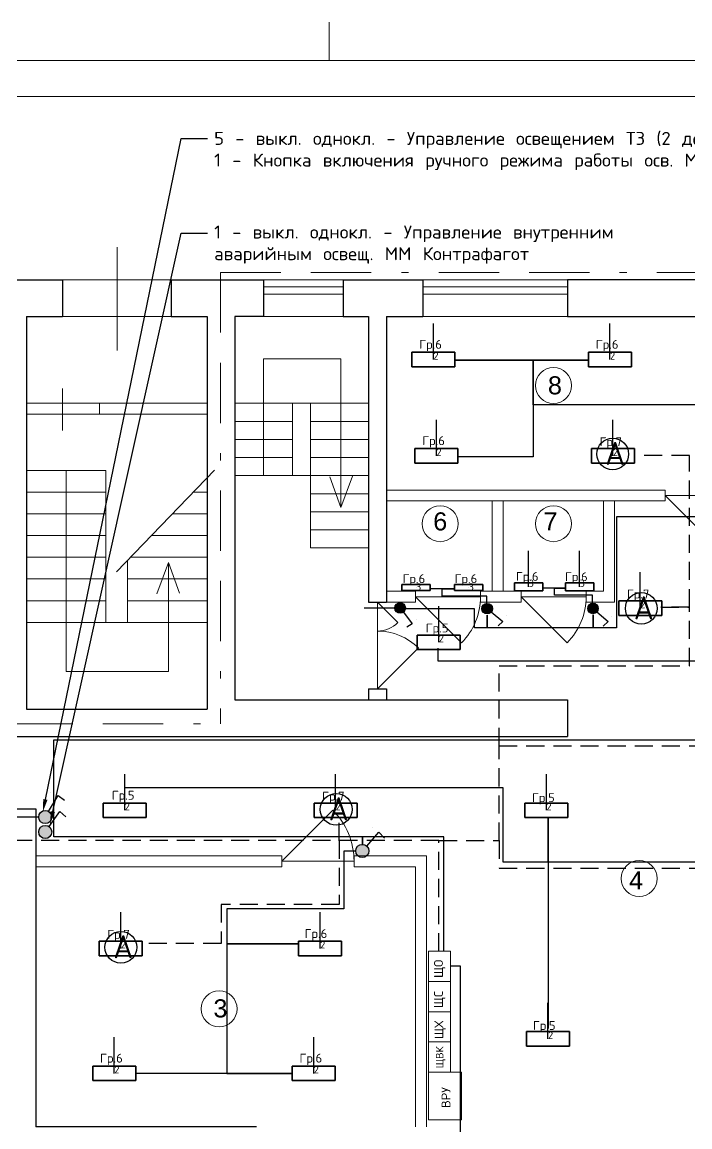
# Model space of a CAD drawing. Header units: metres. Extents: x -472 to 201, y -446 to -235.
# Drawn here: x -435.53 to -426.3, y -327.5 to -312.22 of the extents above; entities that cross this region are included whole.
import ezdxf
from ezdxf import colors
from ezdxf.entities.mleader import LeaderData, LeaderLine
from ezdxf.enums import TextEntityAlignment as Align
from ezdxf.math import Vec2, Vec3

# ---------------------------------------------------------------- set-up
doc = ezdxf.new("R2010")
doc.units = ezdxf.units.M
doc.header["$MEASUREMENT"] = 0
doc.linetypes.add('( Border )', pattern=[1.751, 0.5, -0.25, 0.5, -0.25, 0.001, -0.25])
doc.linetypes.add('( Hidden )', pattern=[0.375, 0.25, -0.125])
for name, color, linetype, lineweight in [('_Электрика', 7, 'Continuous', 15), ('Level 50', 7, 'Continuous', 0), ('Level 63', 7, 'Continuous', 0)]:
    doc.layers.add(name, color=color, linetype=linetype, lineweight=lineweight)
for name, color, linetype in [('DLXLUM', 220, 'Continuous'), ('DLXLUMEX', 220, 'Continuous'), ('Электрика', 7, 'Continuous')]:
    doc.layers.add(name, color=color, linetype=linetype)
doc.styles.get("Standard").update_dxf_attribs({"font": 'txt.shx'})
doc.styles.add('Style-Arial', font='arial.ttf')

# ---------------------------------------------------------------- blocks, each defined once
blk = doc.blocks.new('*U73')
at = {"color": 1}
blk.add_line((0, 0), (0, 500), dxfattribs=at)
for p, q in [((297.5, 100), (-297.5, 100)), ((-297.5, 100), (-297.5, -100)), ((-297.5, 100), (-297.5, -100)), ((-297.5, -100), (-297.5, 100)), ((-297.5, 100), (-297.5, 100)), ((297.5, 100), (-297.5, 100)), ((-297.5, 100), (-297.5, 100)), ((-297.5, 100), (297.5, 100)), ((-297.5, -100), (-297.5, 100)), ((-297.5, 100), (297.5, 100)), ((297.5, -100), (297.5, 100)), ((297.5, 100), (297.5, 100)), ((297.5, -100), (297.5, 100)), ((297.5, 100), (297.5, 100)), ((297.5, 100), (297.5, -100)), ((297.5, 100), (297.5, -100)), ((-297.5, -100), (297.5, -100)), ((-297.5, -100), (297.5, -100)), ((297.5, -100), (-297.5, -100)), ((-297.5, -100), (-297.5, -100)), ((-297.5, -100), (-297.5, -100)), ((297.5, -100), (-297.5, -100)), ((297.5, -100), (297.5, -100)), ((297.5, -100), (297.5, -100))]:
    blk.add_line(p, q)
at = {"layer": 'DLXLUMEX', "color": 7}
blk.add_text('2', height=100, dxfattribs=at).set_placement((0, 0))
blk = doc.blocks.new('*U74')
at = {"color": 1}
blk.add_line((0, 0), (0, 500), dxfattribs=at)
for p, q in [((297.5, 100), (-297.5, 100)), ((-297.5, 100), (-297.5, -100)), ((-297.5, 100), (-297.5, -100)), ((-297.5, -100), (-297.5, 100)), ((-297.5, 100), (-297.5, 100)), ((297.5, 100), (-297.5, 100)), ((-297.5, 100), (-297.5, 100)), ((-297.5, 100), (297.5, 100)), ((-297.5, -100), (-297.5, 100)), ((-297.5, 100), (297.5, 100)), ((297.5, -100), (297.5, 100)), ((297.5, 100), (297.5, 100)), ((297.5, -100), (297.5, 100)), ((297.5, 100), (297.5, 100)), ((297.5, 100), (297.5, -100)), ((297.5, 100), (297.5, -100)), ((-297.5, -100), (297.5, -100)), ((-297.5, -100), (297.5, -100)), ((297.5, -100), (-297.5, -100)), ((-297.5, -100), (-297.5, -100)), ((-297.5, -100), (-297.5, -100)), ((297.5, -100), (-297.5, -100)), ((297.5, -100), (297.5, -100)), ((297.5, -100), (297.5, -100))]:
    blk.add_line(p, q)
at = {"layer": 'DLXLUMEX', "color": 7}
blk.add_text('2', height=100, dxfattribs=at).set_placement((0, 0))
blk = doc.blocks.new('*U75')
at = {"color": 1}
blk.add_line((0, 0), (0, 500), dxfattribs=at)
for p, q in [((297.5, 100), (-297.5, 100)), ((-297.5, 100), (-297.5, -100)), ((-297.5, 100), (-297.5, -100)), ((-297.5, -100), (-297.5, 100)), ((-297.5, 100), (-297.5, 100)), ((297.5, 100), (-297.5, 100)), ((-297.5, 100), (-297.5, 100)), ((-297.5, 100), (297.5, 100)), ((-297.5, -100), (-297.5, 100)), ((-297.5, 100), (297.5, 100)), ((297.5, -100), (297.5, 100)), ((297.5, 100), (297.5, 100)), ((297.5, -100), (297.5, 100)), ((297.5, 100), (297.5, 100)), ((297.5, 100), (297.5, -100)), ((297.5, 100), (297.5, -100)), ((-297.5, -100), (297.5, -100)), ((-297.5, -100), (297.5, -100)), ((297.5, -100), (-297.5, -100)), ((-297.5, -100), (-297.5, -100)), ((-297.5, -100), (-297.5, -100)), ((297.5, -100), (-297.5, -100)), ((297.5, -100), (297.5, -100)), ((297.5, -100), (297.5, -100))]:
    blk.add_line(p, q)
at = {"layer": 'DLXLUMEX', "color": 7}
blk.add_text('2', height=100, dxfattribs=at).set_placement((0, 0))
blk = doc.blocks.new('*U77')
at = {"color": 1}
blk.add_line((0, 0), (0, 500), dxfattribs=at)
for p, q in [((297.5, 100), (-297.5, 100)), ((-297.5, 100), (-297.5, -100)), ((-297.5, -100), (-297.5, 100)), ((-297.5, 100), (-297.5, 100)), ((-297.5, 100), (-297.5, -100)), ((297.5, 100), (-297.5, 100)), ((-297.5, 100), (-297.5, 100)), ((-297.5, 100), (297.5, 100)), ((-297.5, -100), (-297.5, 100)), ((-297.5, 100), (297.5, 100)), ((297.5, -100), (297.5, 100)), ((297.5, 100), (297.5, 100)), ((297.5, -100), (297.5, 100)), ((297.5, 100), (297.5, 100)), ((297.5, 100), (297.5, -100)), ((297.5, 100), (297.5, -100)), ((-297.5, -100), (297.5, -100)), ((-297.5, -100), (297.5, -100)), ((297.5, -100), (-297.5, -100)), ((-297.5, -100), (-297.5, -100)), ((-297.5, -100), (-297.5, -100)), ((297.5, -100), (-297.5, -100)), ((297.5, -100), (297.5, -100)), ((297.5, -100), (297.5, -100))]:
    blk.add_line(p, q)
at = {"layer": 'DLXLUMEX', "color": 7}
blk.add_text('2', height=100, dxfattribs=at).set_placement((0, 0))
blk = doc.blocks.new('*U79')
at = {"color": 1}
blk.add_line((0, 0), (0, 500), dxfattribs=at)
for p, q in [((297.5, 100), (-297.5, 100)), ((-297.5, 100), (-297.5, -100)), ((-297.5, 100), (-297.5, -100)), ((-297.5, -100), (-297.5, 100)), ((-297.5, 100), (-297.5, 100)), ((297.5, 100), (-297.5, 100)), ((-297.5, 100), (-297.5, 100)), ((-297.5, 100), (297.5, 100)), ((-297.5, -100), (-297.5, 100)), ((-297.5, 100), (297.5, 100)), ((297.5, -100), (297.5, 100)), ((297.5, 100), (297.5, 100)), ((297.5, -100), (297.5, 100)), ((297.5, 100), (297.5, 100)), ((297.5, 100), (297.5, -100)), ((297.5, 100), (297.5, -100)), ((-297.5, -100), (297.5, -100)), ((-297.5, -100), (297.5, -100)), ((297.5, -100), (-297.5, -100)), ((-297.5, -100), (-297.5, -100)), ((-297.5, -100), (-297.5, -100)), ((297.5, -100), (-297.5, -100)), ((297.5, -100), (297.5, -100)), ((297.5, -100), (297.5, -100))]:
    blk.add_line(p, q)
at = {"layer": 'DLXLUMEX', "color": 7}
blk.add_text('2', height=100, dxfattribs=at).set_placement((0, 0))
blk = doc.blocks.new('*U82')
at = {"color": 1}
blk.add_line((0, 0), (0, 500), dxfattribs=at)
for p, q in [((297.5, 100), (-297.5, 100)), ((-297.5, 100), (-297.5, -100)), ((-297.5, 100), (-297.5, -100)), ((-297.5, -100), (-297.5, 100)), ((-297.5, 100), (-297.5, 100)), ((297.5, 100), (-297.5, 100)), ((-297.5, 100), (-297.5, 100)), ((-297.5, 100), (297.5, 100)), ((-297.5, -100), (-297.5, 100)), ((-297.5, 100), (297.5, 100)), ((297.5, -100), (297.5, 100)), ((297.5, 100), (297.5, 100)), ((297.5, -100), (297.5, 100)), ((297.5, 100), (297.5, 100)), ((297.5, 100), (297.5, -100)), ((297.5, 100), (297.5, -100)), ((-297.5, -100), (297.5, -100)), ((-297.5, -100), (297.5, -100)), ((297.5, -100), (-297.5, -100)), ((-297.5, -100), (-297.5, -100)), ((-297.5, -100), (-297.5, -100)), ((297.5, -100), (-297.5, -100)), ((297.5, -100), (297.5, -100)), ((297.5, -100), (297.5, -100))]:
    blk.add_line(p, q)
at = {"layer": 'DLXLUMEX', "color": 7}
blk.add_text('2', height=100, dxfattribs=at).set_placement((0, 0))
blk = doc.blocks.new('*U83')
at = {"color": 1}
blk.add_line((0, 0), (0, 500), dxfattribs=at)
for p, q in [((297.5, 100), (-297.5, 100)), ((-297.5, 100), (-297.5, -100)), ((-297.5, 100), (-297.5, -100)), ((-297.5, -100), (-297.5, 100)), ((-297.5, 100), (-297.5, 100)), ((297.5, 100), (-297.5, 100)), ((-297.5, 100), (-297.5, 100)), ((-297.5, 100), (297.5, 100)), ((-297.5, -100), (-297.5, 100)), ((-297.5, 100), (297.5, 100)), ((297.5, -100), (297.5, 100)), ((297.5, 100), (297.5, 100)), ((297.5, -100), (297.5, 100)), ((297.5, 100), (297.5, 100)), ((297.5, 100), (297.5, -100)), ((297.5, 100), (297.5, -100)), ((-297.5, -100), (297.5, -100)), ((-297.5, -100), (297.5, -100)), ((297.5, -100), (-297.5, -100)), ((-297.5, -100), (-297.5, -100)), ((-297.5, -100), (-297.5, -100)), ((297.5, -100), (-297.5, -100)), ((297.5, -100), (297.5, -100)), ((297.5, -100), (297.5, -100))]:
    blk.add_line(p, q)
at = {"layer": 'DLXLUMEX', "color": 7}
blk.add_text('2', height=100, dxfattribs=at).set_placement((0, 0))
blk = doc.blocks.new('*U84')
at = {"color": 1}
blk.add_line((0, 0), (0, 500), dxfattribs=at)
for p, q in [((297.5, 100), (-297.5, 100)), ((-297.5, 100), (-297.5, -100)), ((-297.5, 100), (-297.5, -100)), ((-297.5, -100), (-297.5, 100)), ((-297.5, 100), (-297.5, 100)), ((297.5, 100), (-297.5, 100)), ((-297.5, 100), (-297.5, 100)), ((-297.5, 100), (297.5, 100)), ((-297.5, -100), (-297.5, 100)), ((-297.5, 100), (297.5, 100)), ((297.5, -100), (297.5, 100)), ((297.5, 100), (297.5, 100)), ((297.5, -100), (297.5, 100)), ((297.5, 100), (297.5, 100)), ((297.5, 100), (297.5, -100)), ((297.5, 100), (297.5, -100)), ((-297.5, -100), (297.5, -100)), ((-297.5, -100), (297.5, -100)), ((297.5, -100), (-297.5, -100)), ((-297.5, -100), (-297.5, -100)), ((-297.5, -100), (-297.5, -100)), ((297.5, -100), (-297.5, -100)), ((297.5, -100), (297.5, -100)), ((297.5, -100), (297.5, -100))]:
    blk.add_line(p, q)
at = {"layer": 'DLXLUMEX', "color": 7}
blk.add_text('2', height=100, dxfattribs=at).set_placement((0, 0))
blk = doc.blocks.new('*U85')
at = {"color": 1}
blk.add_line((0, 0), (0, 500), dxfattribs=at)
for p, q in [((297.5, 100), (-297.5, 100)), ((-297.5, 100), (-297.5, -100)), ((-297.5, 100), (-297.5, -100)), ((-297.5, -100), (-297.5, 100)), ((-297.5, 100), (-297.5, 100)), ((297.5, 100), (-297.5, 100)), ((-297.5, 100), (-297.5, 100)), ((-297.5, 100), (297.5, 100)), ((-297.5, -100), (-297.5, 100)), ((-297.5, 100), (297.5, 100)), ((297.5, -100), (297.5, 100)), ((297.5, 100), (297.5, 100)), ((297.5, -100), (297.5, 100)), ((297.5, 100), (297.5, 100)), ((297.5, 100), (297.5, -100)), ((297.5, 100), (297.5, -100)), ((-297.5, -100), (297.5, -100)), ((-297.5, -100), (297.5, -100)), ((297.5, -100), (-297.5, -100)), ((-297.5, -100), (-297.5, -100)), ((-297.5, -100), (-297.5, -100)), ((297.5, -100), (-297.5, -100)), ((297.5, -100), (297.5, -100)), ((297.5, -100), (297.5, -100))]:
    blk.add_line(p, q)
at = {"layer": 'DLXLUMEX', "color": 7}
blk.add_text('2', height=100, dxfattribs=at).set_placement((0, 0))
blk = doc.blocks.new('*U86')
at = {"color": 1}
blk.add_line((0, 0), (0, 500), dxfattribs=at)
for p, q in [((297.5, 100), (-297.5, 100)), ((-297.5, 100), (-297.5, -100)), ((-297.5, 100), (-297.5, -100)), ((-297.5, -100), (-297.5, 100)), ((-297.5, 100), (-297.5, 100)), ((297.5, 100), (-297.5, 100)), ((-297.5, 100), (-297.5, 100)), ((-297.5, 100), (297.5, 100)), ((-297.5, -100), (-297.5, 100)), ((-297.5, 100), (297.5, 100)), ((297.5, -100), (297.5, 100)), ((297.5, 100), (297.5, 100)), ((297.5, -100), (297.5, 100)), ((297.5, 100), (297.5, 100)), ((297.5, 100), (297.5, -100)), ((297.5, 100), (297.5, -100)), ((-297.5, -100), (297.5, -100)), ((-297.5, -100), (297.5, -100)), ((297.5, -100), (-297.5, -100)), ((-297.5, -100), (-297.5, -100)), ((-297.5, -100), (-297.5, -100)), ((297.5, -100), (-297.5, -100)), ((297.5, -100), (297.5, -100)), ((297.5, -100), (297.5, -100))]:
    blk.add_line(p, q)
at = {"layer": 'DLXLUMEX', "color": 7}
blk.add_text('2', height=100, dxfattribs=at).set_placement((0, 0))
blk = doc.blocks.new('*U90')
at = {"color": 1}
blk.add_line((0, 0), (0, 500), dxfattribs=at)
for p, q in [((297.5, 100), (-297.5, 100)), ((-297.5, 100), (-297.5, -100)), ((-297.5, 100), (-297.5, -100)), ((-297.5, -100), (-297.5, 100)), ((-297.5, 100), (-297.5, 100)), ((297.5, 100), (-297.5, 100)), ((-297.5, 100), (-297.5, 100)), ((-297.5, 100), (297.5, 100)), ((-297.5, -100), (-297.5, 100)), ((-297.5, 100), (297.5, 100)), ((297.5, -100), (297.5, 100)), ((297.5, 100), (297.5, 100)), ((297.5, -100), (297.5, 100)), ((297.5, 100), (297.5, 100)), ((297.5, 100), (297.5, -100)), ((297.5, 100), (297.5, -100)), ((-297.5, -100), (297.5, -100)), ((-297.5, -100), (297.5, -100)), ((297.5, -100), (-297.5, -100)), ((-297.5, -100), (-297.5, -100)), ((-297.5, -100), (-297.5, -100)), ((297.5, -100), (-297.5, -100)), ((297.5, -100), (297.5, -100)), ((297.5, -100), (297.5, -100))]:
    blk.add_line(p, q)
at = {"layer": 'DLXLUMEX', "color": 7}
blk.add_text('2', height=100, dxfattribs=at).set_placement((0, 0))
blk = doc.blocks.new('*U91')
at = {"color": 1}
blk.add_line((0, 0), (0, 500), dxfattribs=at)
for p, q in [((297.5, 100), (-297.5, 100)), ((-297.5, 100), (-297.5, -100)), ((-297.5, 100), (-297.5, -100)), ((-297.5, -100), (-297.5, 100)), ((-297.5, 100), (-297.5, 100)), ((297.5, 100), (-297.5, 100)), ((-297.5, 100), (-297.5, 100)), ((-297.5, 100), (297.5, 100)), ((-297.5, -100), (-297.5, 100)), ((-297.5, 100), (297.5, 100)), ((297.5, -100), (297.5, 100)), ((297.5, 100), (297.5, 100)), ((297.5, -100), (297.5, 100)), ((297.5, 100), (297.5, 100)), ((297.5, 100), (297.5, -100)), ((297.5, 100), (297.5, -100)), ((-297.5, -100), (297.5, -100)), ((-297.5, -100), (297.5, -100)), ((297.5, -100), (-297.5, -100)), ((-297.5, -100), (-297.5, -100)), ((-297.5, -100), (-297.5, -100)), ((297.5, -100), (-297.5, -100)), ((297.5, -100), (297.5, -100)), ((297.5, -100), (297.5, -100))]:
    blk.add_line(p, q)
at = {"layer": 'DLXLUMEX', "color": 7}
blk.add_text('2', height=100, dxfattribs=at).set_placement((0, 0))
blk = doc.blocks.new('*U93')
at = {"color": 1}
blk.add_line((0, 0), (0, 500), dxfattribs=at)
for p, q in [((297.5, 100), (-297.5, 100)), ((-297.5, 100), (-297.5, -100)), ((-297.5, 100), (-297.5, -100)), ((-297.5, -100), (-297.5, 100)), ((-297.5, 100), (-297.5, 100)), ((297.5, 100), (-297.5, 100)), ((-297.5, 100), (-297.5, 100)), ((-297.5, 100), (297.5, 100)), ((-297.5, -100), (-297.5, 100)), ((-297.5, 100), (297.5, 100)), ((297.5, -100), (297.5, 100)), ((297.5, 100), (297.5, 100)), ((297.5, -100), (297.5, 100)), ((297.5, 100), (297.5, 100)), ((297.5, 100), (297.5, -100)), ((297.5, 100), (297.5, -100)), ((-297.5, -100), (297.5, -100)), ((-297.5, -100), (297.5, -100)), ((297.5, -100), (-297.5, -100)), ((-297.5, -100), (-297.5, -100)), ((-297.5, -100), (-297.5, -100)), ((297.5, -100), (-297.5, -100)), ((297.5, -100), (297.5, -100)), ((297.5, -100), (297.5, -100))]:
    blk.add_line(p, q)
at = {"layer": 'DLXLUMEX', "color": 7}
blk.add_text('2', height=100, dxfattribs=at).set_placement((0, 0))
blk = doc.blocks.new('*U94')
at = {"color": 1}
blk.add_line((0, 0), (0, 500), dxfattribs=at)
for p, q in [((297.5, 100), (-297.5, 100)), ((-297.5, 100), (-297.5, -100)), ((-297.5, 100), (-297.5, -100)), ((-297.5, -100), (-297.5, 100)), ((-297.5, 100), (-297.5, 100)), ((297.5, 100), (-297.5, 100)), ((-297.5, 100), (-297.5, 100)), ((-297.5, 100), (297.5, 100)), ((-297.5, -100), (-297.5, 100)), ((-297.5, 100), (297.5, 100)), ((297.5, -100), (297.5, 100)), ((297.5, 100), (297.5, 100)), ((297.5, -100), (297.5, 100)), ((297.5, 100), (297.5, 100)), ((297.5, 100), (297.5, -100)), ((297.5, 100), (297.5, -100)), ((-297.5, -100), (297.5, -100)), ((-297.5, -100), (297.5, -100)), ((297.5, -100), (-297.5, -100)), ((-297.5, -100), (-297.5, -100)), ((-297.5, -100), (-297.5, -100)), ((297.5, -100), (-297.5, -100)), ((297.5, -100), (297.5, -100)), ((297.5, -100), (297.5, -100))]:
    blk.add_line(p, q)
at = {"layer": 'DLXLUMEX', "color": 7}
blk.add_text('2', height=100, dxfattribs=at).set_placement((0, 0))
blk = doc.blocks.new('*U95')
at = {"color": 1}
blk.add_line((0, 0), (0, 500), dxfattribs=at)
for p, q in [((196, 54), (-196, 54)), ((-196, 54), (-196, -54)), ((-196, 54), (-196, -54)), ((-196, -54), (-196, 54)), ((-196, 54), (-196, 54)), ((196, 54), (-196, 54)), ((-196, 54), (-196, 54)), ((-196, 54), (196, 54)), ((-196, -54), (-196, 54)), ((-196, 54), (196, 54)), ((196, -54), (196, 54)), ((196, 54), (196, 54)), ((196, -54), (196, 54)), ((196, 54), (196, 54)), ((196, 54), (196, -54)), ((196, 54), (196, -54)), ((-196, -54), (196, -54)), ((-196, -54), (196, -54)), ((196, -54), (-196, -54)), ((-196, -54), (-196, -54)), ((-196, -54), (-196, -54)), ((196, -54), (-196, -54)), ((196, -54), (196, -54)), ((196, -54), (196, -54))]:
    blk.add_line(p, q)
at = {"layer": 'DLXLUMEX', "color": 7}
blk.add_text('3', height=100, dxfattribs=at).set_placement((0, 0))
blk = doc.blocks.new('*U96')
at = {"color": 1}
blk.add_line((0, 0), (0, 500), dxfattribs=at)
for p, q in [((196, 54), (-196, 54)), ((-196, 54), (-196, -54)), ((-196, 54), (-196, -54)), ((-196, -54), (-196, 54)), ((-196, 54), (-196, 54)), ((196, 54), (-196, 54)), ((-196, 54), (-196, 54)), ((-196, 54), (196, 54)), ((-196, -54), (-196, 54)), ((-196, 54), (196, 54)), ((196, -54), (196, 54)), ((196, 54), (196, 54)), ((196, -54), (196, 54)), ((196, 54), (196, 54)), ((196, 54), (196, -54)), ((196, 54), (196, -54)), ((-196, -54), (196, -54)), ((-196, -54), (196, -54)), ((196, -54), (-196, -54)), ((-196, -54), (-196, -54)), ((-196, -54), (-196, -54)), ((196, -54), (-196, -54)), ((196, -54), (196, -54)), ((196, -54), (196, -54))]:
    blk.add_line(p, q)
at = {"layer": 'DLXLUMEX', "color": 7}
blk.add_text('3', height=100, dxfattribs=at).set_placement((0, 0))
blk = doc.blocks.new('*U97')
for p, q in [((196, 84), (-196, 84)), ((-196, 84), (-196, 0)), ((-196, 84), (196, 84)), ((-196, 0), (-196, 84)), ((-196, 84), (-196, 84)), ((-196, 84), (-196, 0)), ((-196, 0), (-196, 84)), ((-196, 84), (196, 84)), ((196, 84), (-196, 84)), ((-196, 84), (-196, 84)), ((-196, 0), (-196, 0)), ((-196, 0), (196, 0)), ((196, 0), (-196, 0)), ((-196, 0), (196, 0)), ((196, 0), (-196, 0)), ((-196, 0), (-196, 0)), ((196, 0), (196, 84)), ((196, 84), (196, 0)), ((196, 0), (196, 84)), ((196, 84), (196, 84)), ((196, 84), (196, 0)), ((196, 84), (196, 84)), ((196, 0), (196, 0)), ((196, 0), (196, 0))]:
    blk.add_line(p, q)
at = {"color": 1}
blk.add_line((0, 42), (0, 42), dxfattribs=at)
at = {"layer": 'DLXLUMEX', "color": 7}
blk.add_text('3', height=100, dxfattribs=at).set_placement((0, 0))
blk = doc.blocks.new('*U98')
for p, q in [((196, 84), (-196, 84)), ((-196, 84), (-196, 0)), ((-196, 84), (196, 84)), ((-196, 0), (-196, 84)), ((-196, 84), (-196, 84)), ((-196, 84), (-196, 0)), ((-196, 0), (-196, 84)), ((-196, 84), (196, 84)), ((196, 84), (-196, 84)), ((-196, 84), (-196, 84)), ((-196, 0), (-196, 0)), ((-196, 0), (196, 0)), ((196, 0), (-196, 0)), ((-196, 0), (196, 0)), ((196, 0), (-196, 0)), ((-196, 0), (-196, 0)), ((196, 0), (196, 84)), ((196, 84), (196, 0)), ((196, 0), (196, 84)), ((196, 84), (196, 84)), ((196, 84), (196, 0)), ((196, 84), (196, 84)), ((196, 0), (196, 0)), ((196, 0), (196, 0))]:
    blk.add_line(p, q)
at = {"color": 1}
blk.add_line((0, 42), (0, 42), dxfattribs=at)
at = {"layer": 'DLXLUMEX', "color": 7}
blk.add_text('3', height=100, dxfattribs=at).set_placement((0, 0))
blk = doc.blocks.new('*U224')
at = {"true_color": 0xffffff}
h = blk.add_hatch(color=7, dxfattribs=at)
h.dxf.hatch_style = 1
h.paths.add_polyline_path([(10.21, 6.11, 1), (0.09, 4.19, 1)])
at = {"color": 0, "lineweight": 30}
for p, q in [((1.43, 24.8), (1.43, 24.8)), ((5.84, 10.25), (7.78, 24.57)), ((7.78, 24.57), (13.91, 23.13))]:
    blk.add_line(p, q, dxfattribs=at)
blk.add_circle((5.15, 5.15), 5.15, dxfattribs=at)
blk = doc.blocks.new('Выкл.ОУ.IP20-23.однополюсный')
at = {"true_color": 0xffffff}
h = blk.add_hatch(color=7, dxfattribs=at)
h.dxf.hatch_style = 1
h.paths.add_polyline_path([(10.3, 5.15, 1), (0, 5.15, 1)])
at = {"color": 0, "lineweight": 30}
for p, q in [((5.15, 25.15), (5.15, 25.15)), ((6.78, 10.03), (11.35, 23.75)), ((11.35, 23.75), (17.1, 21.19))]:
    blk.add_line(p, q, dxfattribs=at)
blk.add_circle((5.15, 5.15), 5.15, dxfattribs=at)
blk = doc.blocks.new('*U218')
at = {"true_color": 0xffffff}
h = blk.add_hatch(color=7, dxfattribs=at)
h.dxf.hatch_style = 1
h.paths.add_polyline_path([(21.4, 9.1, 1), (21.3, 19.4, 1)])
at = {"color": 0, "lineweight": 30}
for p, q in [((26.2, 12.7), (40, 8.2)), ((41.4, 14.4), (41.4, 14.4)), ((40, 8.2), (37.4, 2.4))]:
    blk.add_line(p, q, dxfattribs=at)
blk.add_circle((21.4, 14.3), 5.15, dxfattribs=at)
blk = doc.blocks.new('*U217')
at = {"true_color": 0xffffff}
h = blk.add_hatch(color=7, dxfattribs=at)
h.dxf.hatch_style = 1
h.paths.add_polyline_path([(4.8, 2, 1), (4.4, 12.3, 1)])
at = {"color": 0, "lineweight": 30}
for p, q in [((9.5, 5.8), (23.4, 1.8)), ((23.4, 1.8), (21.1, -4)), ((24.6, 8.1), (24.6, 8.1))]:
    blk.add_line(p, q, dxfattribs=at)
blk.add_circle((4.6, 7.2), 5.15, dxfattribs=at)
blk = doc.blocks.new('*U221')
at = {"true_color": 0xffffff}
h = blk.add_hatch(color=7, dxfattribs=at)
h.dxf.hatch_style = 1
h.paths.add_polyline_path([(-10.4, -4.5, 1), (-8.4, 5.6, 1)])
at = {"color": 0, "lineweight": 30}
for p, q in [((-4.9, -2), (7.6, -9.2)), ((7.6, -9.2), (4, -14.3)), ((10.2, -3.4), (10.2, -3.4))]:
    blk.add_line(p, q, dxfattribs=at)
blk.add_circle((-9.4, 0.5), 5.15, dxfattribs=at)
blk = doc.blocks.new('*U225')
at = {"true_color": 0xffffff}
h = blk.add_hatch(color=7, dxfattribs=at)
h.dxf.hatch_style = 1
h.paths.add_polyline_path([(10.27, 5.7, 1), (0.03, 4.59, 1)])
at = {"color": 0, "lineweight": 30}
for p, q in [((2.99, 25.03), (2.99, 25.03)), ((6.24, 10.18), (9.3, 24.31)), ((9.3, 24.31), (15.3, 22.38))]:
    blk.add_line(p, q, dxfattribs=at)
blk.add_circle((5.15, 5.15), 5.15, dxfattribs=at)

msp = doc.modelspace()

# ---------------------------------------------------------------- linework, layer by layer
at = {"color": 7, "linetype": 'Continuous', "lineweight": 13}
for p, q in [((-434.219, -315.332), (-434.219, -316.762)), ((-434.975, -315.784), (-433.475, -315.784)), ((-431.095, -315.784), (-432.195, -315.784)), ((-427.995, -315.784), (-429.995, -315.784)), ((-433.475, -316.294), (-434.975, -316.294)), ((-432.195, -316.294), (-431.095, -316.294)), ((-429.995, -316.294), (-427.995, -316.294)), ((-434.976, -317.289), (-434.976, -317.871)), ((-435.475, -317.494), (-432.975, -317.494)), ((-434.466, -317.494), (-434.466, -317.644)), ((-435.475, -317.644), (-432.975, -317.644)), ((-430.495, -318.694), (-426.645, -318.694)), ((-426.645, -318.694), (-426.645, -318.844)), ((-430.495, -318.844), (-426.645, -318.844)), ((-429.035, -318.844), (-429.035, -320.094)), ((-428.885, -318.844), (-428.885, -320.094)), ((-427.495, -318.844), (-427.495, -320.094)), ((-427.345, -318.844), (-427.345, -320.244)), ((-430.495, -320.094), (-430.095, -320.094)), ((-430.095, -320.094), (-430.095, -320.244)), ((-429.195, -320.094), (-429.195, -320.244)), ((-429.195, -320.094), (-428.635, -320.094)), ((-428.635, -320.094), (-428.635, -320.244)), ((-427.735, -320.094), (-427.735, -320.244)), ((-427.735, -320.094), (-427.495, -320.094)), ((-430.495, -320.244), (-430.095, -320.244)), ((-429.195, -320.244), (-428.635, -320.244)), ((-427.735, -320.244), (-427.345, -320.244)), ((-431.945, -323.754), (-435.345, -323.754)), ((-431.945, -323.754), (-431.945, -323.904)), ((-429.945, -323.754), (-430.945, -323.754)), ((-430.945, -323.754), (-430.945, -323.904)), ((-429.945, -323.754), (-429.945, -327.504)), ((-431.945, -323.904), (-435.345, -323.904)), ((-430.095, -323.904), (-430.945, -323.904)), ((-430.095, -323.904), (-430.095, -327.504))]:
    msp.add_line(p, q, dxfattribs=at)
at = {"color": 1, "linetype": '( Border )', "lineweight": 13, "ltscale": 1.666667}
for p, q in [((-432.79, -315.683), (-422.8, -315.683)), ((-432.79, -315.683), (-432.79, -321.927)), ((-435.666, -321.927), (-432.79, -321.927))]:
    msp.add_line(p, q, dxfattribs=at)
at = {"color": 7, "linetype": 'Continuous', "lineweight": 30}
for p, q in [((-436.255, -315.784), (-434.975, -315.784)), ((-434.975, -315.784), (-434.975, -316.294)), ((-433.475, -315.784), (-433.475, -316.294)), ((-433.475, -315.784), (-432.195, -315.784)), ((-432.195, -315.784), (-432.195, -316.294)), ((-431.095, -315.784), (-431.095, -316.294)), ((-431.095, -315.784), (-429.995, -315.784)), ((-429.995, -315.784), (-429.995, -316.294)), ((-427.995, -315.784), (-427.995, -316.294)), ((-422.885, -315.784), (-427.995, -315.784)), ((-435.475, -316.294), (-435.475, -321.724)), ((-435.475, -316.294), (-434.975, -316.294)), ((-433.475, -316.294), (-432.975, -316.294)), ((-432.975, -316.294), (-432.975, -321.724)), ((-432.595, -316.294), (-432.595, -321.594)), ((-432.195, -316.294), (-432.595, -316.294)), ((-431.095, -316.294), (-430.745, -316.294)), ((-430.745, -316.294), (-430.745, -320.244)), ((-430.495, -316.294), (-429.995, -316.294)), ((-430.495, -316.294), (-430.495, -320.244)), ((-427.995, -316.294), (-423.395, -316.294)), ((-430.745, -320.244), (-430.495, -320.244)), ((-430.745, -321.444), (-430.495, -321.444)), ((-430.745, -321.444), (-430.745, -321.594)), ((-430.495, -321.444), (-430.495, -321.594)), ((-432.595, -321.594), (-427.995, -321.594)), ((-427.995, -321.594), (-427.995, -322.104)), ((-435.475, -321.724), (-432.975, -321.724)), ((-435.855, -322.104), (-435.345, -322.104)), ((-435.345, -322.104), (-427.995, -322.104)), ((-435.855, -323.104), (-435.345, -323.104)), ((-435.345, -323.104), (-435.345, -327.504)), ((-432.295, -327.504), (-435.345, -327.504))]:
    msp.add_line(p, q, dxfattribs=at)
at = {"color": 7, "linetype": 'Continuous', "lineweight": 0}
for p, q in [((-431.095, -315.884), (-432.195, -315.884)), ((-427.995, -315.884), (-429.995, -315.884)), ((-431.095, -315.984), (-432.195, -315.984)), ((-427.995, -315.984), (-429.995, -315.984)), ((-432.595, -317.494), (-430.745, -317.494)), ((-431.795, -317.494), (-431.795, -318.494)), ((-431.545, -319.494), (-431.545, -317.494)), ((-432.595, -317.744), (-431.795, -317.744)), ((-431.545, -317.744), (-430.745, -317.744)), ((-432.595, -317.994), (-431.795, -317.994)), ((-431.545, -317.994), (-430.745, -317.994)), ((-432.595, -318.244), (-431.795, -318.244)), ((-431.545, -318.244), (-430.745, -318.244)), ((-435.475, -318.424), (-434.375, -318.424)), ((-434.375, -318.424), (-434.375, -320.524)), ((-432.876, -318.42), (-434.227, -319.824)), ((-432.595, -318.494), (-431.545, -318.494)), ((-431.545, -318.494), (-430.745, -318.494)), ((-430.968, -318.503), (-431.128, -318.935)), ((-431.281, -318.512), (-431.128, -318.935)), ((-435.475, -318.724), (-434.375, -318.724)), ((-433.168, -318.724), (-432.975, -318.724)), ((-431.545, -318.744), (-430.745, -318.744)), ((-426.645, -318.769), (-425.745, -318.769)), ((-426.645, -318.769), (-426.008, -319.405)), ((-435.475, -319.024), (-434.375, -319.024)), ((-433.456, -319.024), (-432.975, -319.024)), ((-431.545, -318.994), (-430.745, -318.994)), ((-431.545, -319.244), (-430.745, -319.244)), ((-435.475, -319.324), (-434.375, -319.324)), ((-433.745, -319.324), (-432.975, -319.324)), ((-431.545, -319.494), (-430.745, -319.494)), ((-435.475, -319.624), (-434.375, -319.624)), ((-434.075, -319.666), (-434.075, -320.524)), ((-434.034, -319.624), (-432.975, -319.624)), ((-433.512, -319.698), (-433.673, -320.129)), ((-433.512, -319.698), (-433.359, -320.121)), ((-435.475, -319.924), (-434.375, -319.924)), ((-434.075, -319.924), (-432.975, -319.924)), ((-430.095, -320.169), (-429.195, -320.169)), ((-430.095, -320.169), (-429.458, -320.805)), ((-428.635, -320.169), (-427.735, -320.169)), ((-428.635, -320.169), (-427.998, -320.805)), ((-435.475, -320.224), (-434.375, -320.224)), ((-434.075, -320.224), (-432.975, -320.224)), ((-430.62, -320.244), (-430.62, -321.444)), ((-430.62, -320.244), (-430.337, -320.526)), ((-435.475, -320.524), (-432.975, -320.524)), ((-430.62, -321.444), (-430.054, -320.878)), ((-431.945, -323.829), (-431.238, -323.122)), ((-431.945, -323.829), (-430.945, -323.829))]:
    msp.add_line(p, q, dxfattribs=at)
at = {"color": 7, "linetype": 'Continuous', "lineweight": 0, "flags": 128}
for points in [[(-432.195, -318.494), (-432.195, -316.88), (-431.128, -316.88), (-431.128, -318.935)], [(-434.925, -318.424), (-434.925, -321.205), (-433.512, -321.205), (-433.512, -319.698)]]:
    msp.add_lwpolyline(points, dxfattribs=at)
at = {"color": 7, "linetype": 'Continuous', "lineweight": 13}
for points in [[(-429.914, -325.492), (-429.612, -325.492), (-429.612, -325.074), (-429.914, -325.074)], [(-429.914, -325.91), (-429.612, -325.91), (-429.612, -325.492), (-429.914, -325.492)], [(-429.914, -326.328), (-429.612, -326.328), (-429.612, -325.91), (-429.914, -325.91)], [(-429.914, -326.746), (-429.612, -326.746), (-429.612, -326.328), (-429.914, -326.328)], [(-429.914, -327.406), (-429.459, -327.406), (-429.459, -326.746), (-429.914, -326.746)]]:
    msp.add_lwpolyline(points, close=True, dxfattribs=at)
at = {"color": 7, "linetype": 'Continuous', "lineweight": 0}
for centre in [(-428.186, -317.247), (-429.753, -319.159), (-428.186, -319.159), (-427.001, -324.067), (-432.811, -325.87)]:
    msp.add_circle(centre, 0.249, dxfattribs=at)
at = {"color": 1, "linetype": 'ByBlock', "transparency": 33554687}
for centre in [(-427.368, -318.195), (-426.973, -320.33), (-431.191, -323.111), (-434.169, -325.019)]:
    msp.add_circle(centre, 0.22, dxfattribs=at)
at = {"color": 7, "linetype": 'Continuous', "lineweight": 0}
for centre, radius, start, end in [((-430.095, -320.169), 0.9, 315, 0), ((-428.635, -320.169), 0.9, 315, 0), ((-430.62, -320.244), 0.4, 270, 315), ((-430.62, -321.444), 0.8, 45, 90), ((-431.945, -323.829), 1, 0, 45)]:
    msp.add_arc(centre, radius, start, end, dxfattribs=at)
at = {"layer": '_Электрика', "color": 2, "lineweight": 30, "true_color": 0xf1eb1f}
for points in [[(-425.678, -318.502), (-425.678, -317.517), (-428.469, -317.517), (-428.469, -316.896), (-427.716, -316.896), (-429.551, -316.896), (-428.469, -316.896), (-428.469, -317.517), (-428.469, -318.192), (-428.469, -318.233), (-429.496, -318.233)], [(-423.573, -319.977), (-424.424, -319.977), (-424.424, -320.554), (-424.804, -320.554), (-424.804, -320.417), (-424.804, -320.554), (-424.804, -321.063), (-429.783, -321.063), (-429.783, -320.881)], [(-429.108, -320.257), (-429.108, -320.16), (-429.728, -320.16), (-429.728, -320.061), (-429.555, -320.061), (-429.887, -320.061)], [(-427.647, -320.254), (-427.647, -320.146), (-428.173, -320.146), (-428.173, -320.052), (-428.022, -320.052), (-428.326, -320.052)], [(-430.384, -320.327), (-430.807, -320.327)], [(-435.312, -323.219), (-435.929, -323.219), (-435.929, -323.496), (-436.443, -323.496), (-436.443, -322.637), (-436.63, -322.637), (-436.445, -322.641), (-436.443, -323.496), (-436.896, -323.496), (-436.896, -323.847), (-437.252, -323.847), (-436.896, -323.847), (-436.896, -324.282), (-437.589, -324.282), (-437.589, -325.048), (-437.248, -325.048), (-439.041, -325.048)], [(-428.262, -323.843), (-428.881, -323.843), (-428.881, -322.814), (-434.12, -322.814), (-434.12, -323)], [(-423.6, -323.843), (-425.365, -323.843), (-425.365, -323.212), (-425.365, -323.843), (-428.262, -323.843), (-428.262, -323.236), (-428.262, -326.144)]]:
    msp.add_lwpolyline(points, dxfattribs=at)
at = {"layer": '_Электрика', "color": 1, "linetype": '( Hidden )', "lineweight": 30}
for points in [[(-428.938, -322.231), (-428.938, -321.127), (-426.307, -321.127), (-426.307, -320.313), (-426.703, -320.313), (-426.307, -320.313), (-426.307, -318.215), (-427.073, -318.215)], [(-428.938, -323.543), (-428.938, -322.231), (-420.097, -322.231), (-420.097, -323.306), (-420.097, -322.231), (-419.697, -322.231), (-419.697, -324.95)], [(-431.151, -323.547), (-431.151, -323.217)], [(-429.774, -325.074), (-429.77, -323.543), (-436.025, -323.543)], [(-431.151, -323.543), (-431.151, -324.427), (-432.783, -324.427), (-432.783, -324.965), (-433.859, -324.965)], [(-429.77, -323.543), (-428.938, -323.543), (-428.938, -323.924), (-425.371, -323.924), (-425.371, -326.165)]]:
    msp.add_lwpolyline(points, dxfattribs=at)
at = {"layer": '_Электрика', "color": 175, "lineweight": 30, "true_color": 0x4554a5}
for points in [[(-423.498, -322.147), (-423.498, -320.103), (-423.293, -320.103), (-423.293, -319.97), (-423.397, -319.97), (-423.293, -319.97), (-423.293, -319.063), (-424.027, -319.063), (-424.027, -319.037), (-424.027, -319.063), (-425.678, -319.063), (-425.678, -318.694), (-425.678, -319.063), (-427.316, -319.063), (-427.316, -320.602), (-427.637, -320.602), (-427.637, -320.419), (-427.637, -320.602), (-429.106, -320.602), (-429.106, -320.424), (-429.106, -320.602), (-429.279, -320.602), (-429.279, -320.338), (-430.234, -320.338)], [(-435.097, -323.218), (-435.097, -322.147), (-423.538, -322.147), (-423.498, -322.147), (-423.498, -323.734), (-423.498, -323.676), (-422.84, -323.676), (-422.84, -324.695), (-421.476, -324.695), (-421.539, -324.695), (-421.476, -324.695), (-421.476, -324.695), (-421.476, -324.695)], [(-429.705, -325.073), (-429.705, -323.491), (-430.827, -323.491), (-430.827, -323.599), (-430.827, -323.491), (-435.097, -323.491), (-435.097, -323.218), (-435.129, -323.218)]]:
    msp.add_lwpolyline(points, dxfattribs=at)
at = {"layer": '_Электрика', "color": 2, "lineweight": 30}
msp.add_lwpolyline([(-430.923, -323.687), (-431.086, -323.687), (-431.086, -324.488), (-432.704, -324.488), (-432.704, -324.971), (-431.722, -324.971), (-432.704, -324.971), (-432.704, -326.767), (-431.809, -326.767), (-433.947, -326.767)], dxfattribs=at)
at = {"layer": '_Электрика', "color": 114, "lineweight": 30, "true_color": 0x139b48}
msp.add_lwpolyline([(-429.612, -325.274), (-429.477, -325.274), (-429.477, -328.171), (-422.726, -328.171), (-422.726, -325.017), (-422.249, -325.017)], dxfattribs=at)
at = {"layer": 'Level 50', "color": 7, "linetype": 'Continuous', "lineweight": 13}
msp.add_line((-470.287, -313.25), (-411.287, -313.25), dxfattribs=at)
at = {"layer": 'Level 63', "color": 7, "linetype": 'Continuous', "lineweight": 0}
msp.add_line((-431.287, -312.75), (-431.287, -312.22), dxfattribs=at)
at = {"layer": 'Level 63', "color": 7, "linetype": 'Continuous', "lineweight": 0, "flags": 128}
msp.add_lwpolyline([(-410.787, -341.75), (-472.287, -341.75), (-472.287, -312.75), (-410.787, -312.75), (-410.787, -341.75)], close=True, dxfattribs=at)

# ---------------------------------------------------------------- block references
at = {"layer": '_Электрика', "color": 7, "linetype": 'Continuous', "lineweight": 0, "rotation": 336.816377209232}
for name, p, xscale, yscale, zscale in [('*U221', (-430.188, -320.384), 0.01415538733682866, 0.01415538733682866, 0.01415538733682866), ('*U217', (-429.204, -320.403), 0.01415538733682866, 0.01415538733682866, 0.01415538733682866), ('*U218', (-427.999, -320.398), 0.01415538733682866, 0.01415538733682866, 0.01415538733682866), ('*U224', (-435.334, -323.265), 0.01769423417103582, 0.01769423417103582, 0.01769423417103582), ('*U225', (-435.334, -323.471), 0.01769423417103582, 0.01769423417103582, 0.01769423417103582), ('Выкл.ОУ.IP20-23.однополюсный', (-430.95, -323.734), 0.01769423417103582, 0.01769423417103582, 0.01769423417103582)]:
    msp.add_blockref(name, p, dxfattribs=dict(at, xscale=xscale, yscale=yscale, zscale=zscale))
at = {"layer": 'DLXLUM', "xscale": 0.001, "yscale": 0.001, "zscale": 0.001}
for name, p in [('*U93', (-429.848, -316.888)), ('*U94', (-427.406, -316.888)), ('*U90', (-429.806, -318.221)), ('*U91', (-427.365, -318.221)), ('*U95', (-428.531, -320.033)), ('*U96', (-427.826, -320.033)), ('*U86', (-426.987, -320.328)), ('*U98', (-430.088, -320.083)), ('*U97', (-429.36, -320.083)), ('*U85', (-429.774, -320.799)), ('*U73', (-434.116, -323.124)), ('*U74', (-431.2, -323.124)), ('*U75', (-428.285, -323.124)), ('*U79', (-434.171, -325.035)), ('*U82', (-431.414, -325.035)), ('*U77', (-428.263, -326.286)), ('*U83', (-434.26, -326.763)), ('*U84', (-431.503, -326.763))]:
    msp.add_blockref(name, p, dxfattribs=at)

# ---------------------------------------------------------------- texts
at = {"color": 7, "linetype": 'Continuous', "lineweight": 0, "style": 'Style-Arial'}
for s, p in [('8', (-428.167, -317.12)), ('6', (-429.753, -319.002)), ('7', (-428.228, -319.002)), ('4', (-427.045, -323.967)), ('3', (-432.792, -325.739))]:
    msp.add_text(s, height=0.25, dxfattribs=at).set_placement(p, align=Align.TOP_CENTER)
at = {"color": 1, "linetype": 'ByBlock', "transparency": 33554687, "char_height": 0.31917, "attachment_point": 1}
for insert in [(-427.472, -318.027), (-427.076, -320.163), (-431.295, -322.944), (-434.273, -324.851)]:
    msp.add_mtext_dynamic_manual_height_columns('{\\fGOST Common|b0|i0|c204|p34;А}', width=3.89616, gutter_width=1, heights=[0], dxfattribs=dict(at, insert=insert))
at = {"layer": '_Электрика', "linetype": 'Continuous', "lineweight": 30}
for s, p in [('Гр.6', (-430.044, -316.739)), ('Гр.6', (-427.603, -316.739)), ('Гр.6', (-430.003, -318.072)), ('Гр.7', (-427.551, -318.087)), ('Гр.6', (-430.275, -319.981)), ('Гр.6', (-429.555, -319.981)), ('Гр.6', (-428.708, -319.95)), ('Гр.6', (-428.029, -319.954)), ('Гр.7', (-427.173, -320.194)), ('Гр.5', (-429.954, -320.664)), ('Гр.5', (-434.295, -322.977)), ('Гр.7', (-431.387, -322.99)), ('Гр.5', (-428.485, -323.01)), ('Гр.6', (-431.629, -324.891)), ('Гр.7', (-434.357, -324.901)), ('Гр.5', (-428.473, -326.162)), ('Гр.6', (-434.457, -326.614)), ('Гр.6', (-431.7, -326.614))]:
    msp.add_text(s, height=0.1228, dxfattribs=at).set_placement(p)
for s, height, p in [('ЩО', 0.1228, (-429.716, -325.443)), ('ЩС', 0.1228, (-429.716, -325.86)), ('ЩХ', 0.1228, (-429.71, -326.287)), ('ЩВК', 0.1039, (-429.709, -326.693)), ('ВРУ', 0.1228, (-429.612, -327.243))]:
    msp.add_text(s, height=height, rotation=90, dxfattribs=at).set_placement(p)

# ---------------------------------------------------------------- leaders
at = {"layer": 'Электрика', "lineweight": 13}
ml = msp.add_multileader_mtext('Standard', dxfattribs=at)
ml.set_content('5 - выкл. однокл. - Управление освещением ТЗ (2 деж.,3 раб.)\\P1 - Кнопка включения ручного режима работы осв. ММ', color=256)
ml.set_leader_properties()
ml.build(insert=Vec2(0, 0))
ml.multileader.update_dxf_attribs({"text_right_attachment_type": 6, "dogleg_length": 0.36, "arrow_head_size": 0.18})
ctx = ml.context
ctx.base_point, ctx.char_height, ctx.arrow_head_size, ctx.landing_gap_size, ctx.plane_origin = Vec3(-432.969, -313.829), 0.18, 0.18, 0.09, Vec3(-434.855, -317.839)
ctx.right_attachment = 6
notes = []
notes.append((ctx, [(0, (1, 1, 0), (-433.335, -313.829), (1, 0), 0.366, [(0, [(-435.249, -323.15)], 0, [])])]))
ctx.mtext.insert, ctx.mtext.width, ctx.mtext.flow_direction = Vec3(-432.879, -313.739), 7.46454, 5
ml = msp.add_multileader_mtext('Standard', dxfattribs=at)
ml.set_content('1 - выкл. однокл. - Управление внутренним аварийным освещ. ММ Контрафагот', color=256)
ml.set_leader_properties()
ml.build(insert=Vec2(0, 0))
ml.multileader.update_dxf_attribs({"text_right_attachment_type": 6, "dogleg_length": 0.36, "arrow_head_size": 0.18})
ctx = ml.context
ctx.base_point, ctx.char_height, ctx.arrow_head_size, ctx.landing_gap_size, ctx.plane_origin = Vec3(-432.969, -315.139), 0.18, 0.18, 0.09, Vec3(-434.855, -319.148)
ctx.right_attachment = 6
notes.append((ctx, [(0, (1, 1, 0), (-433.335, -315.139), (1, 0), 0.366, [(0, [(-435.148, -323.317)], 0, [])])]))
ctx.mtext.insert, ctx.mtext.width, ctx.mtext.flow_direction = Vec3(-432.879, -315.034), 7.46454, 5
for ctx, leaders in notes:
    for number, flags, end, landing, length, lines in leaders:
        leader = LeaderData()
        leader.index, (leader.has_last_leader_line, leader.has_dogleg_vector, leader.attachment_direction) = number, flags
        leader.last_leader_point, leader.dogleg_vector, leader.dogleg_length = Vec3(end), Vec3(landing), length
        for number, points, colour, breaks in lines:
            line = LeaderLine()
            line.index, line.vertices, line.color, line.breaks = number, Vec3.list(points), colors.encode_raw_color(colour), breaks
            leader.lines.append(line)
        ctx.leaders.append(leader)

doc.saveas('drawing.dxf')
